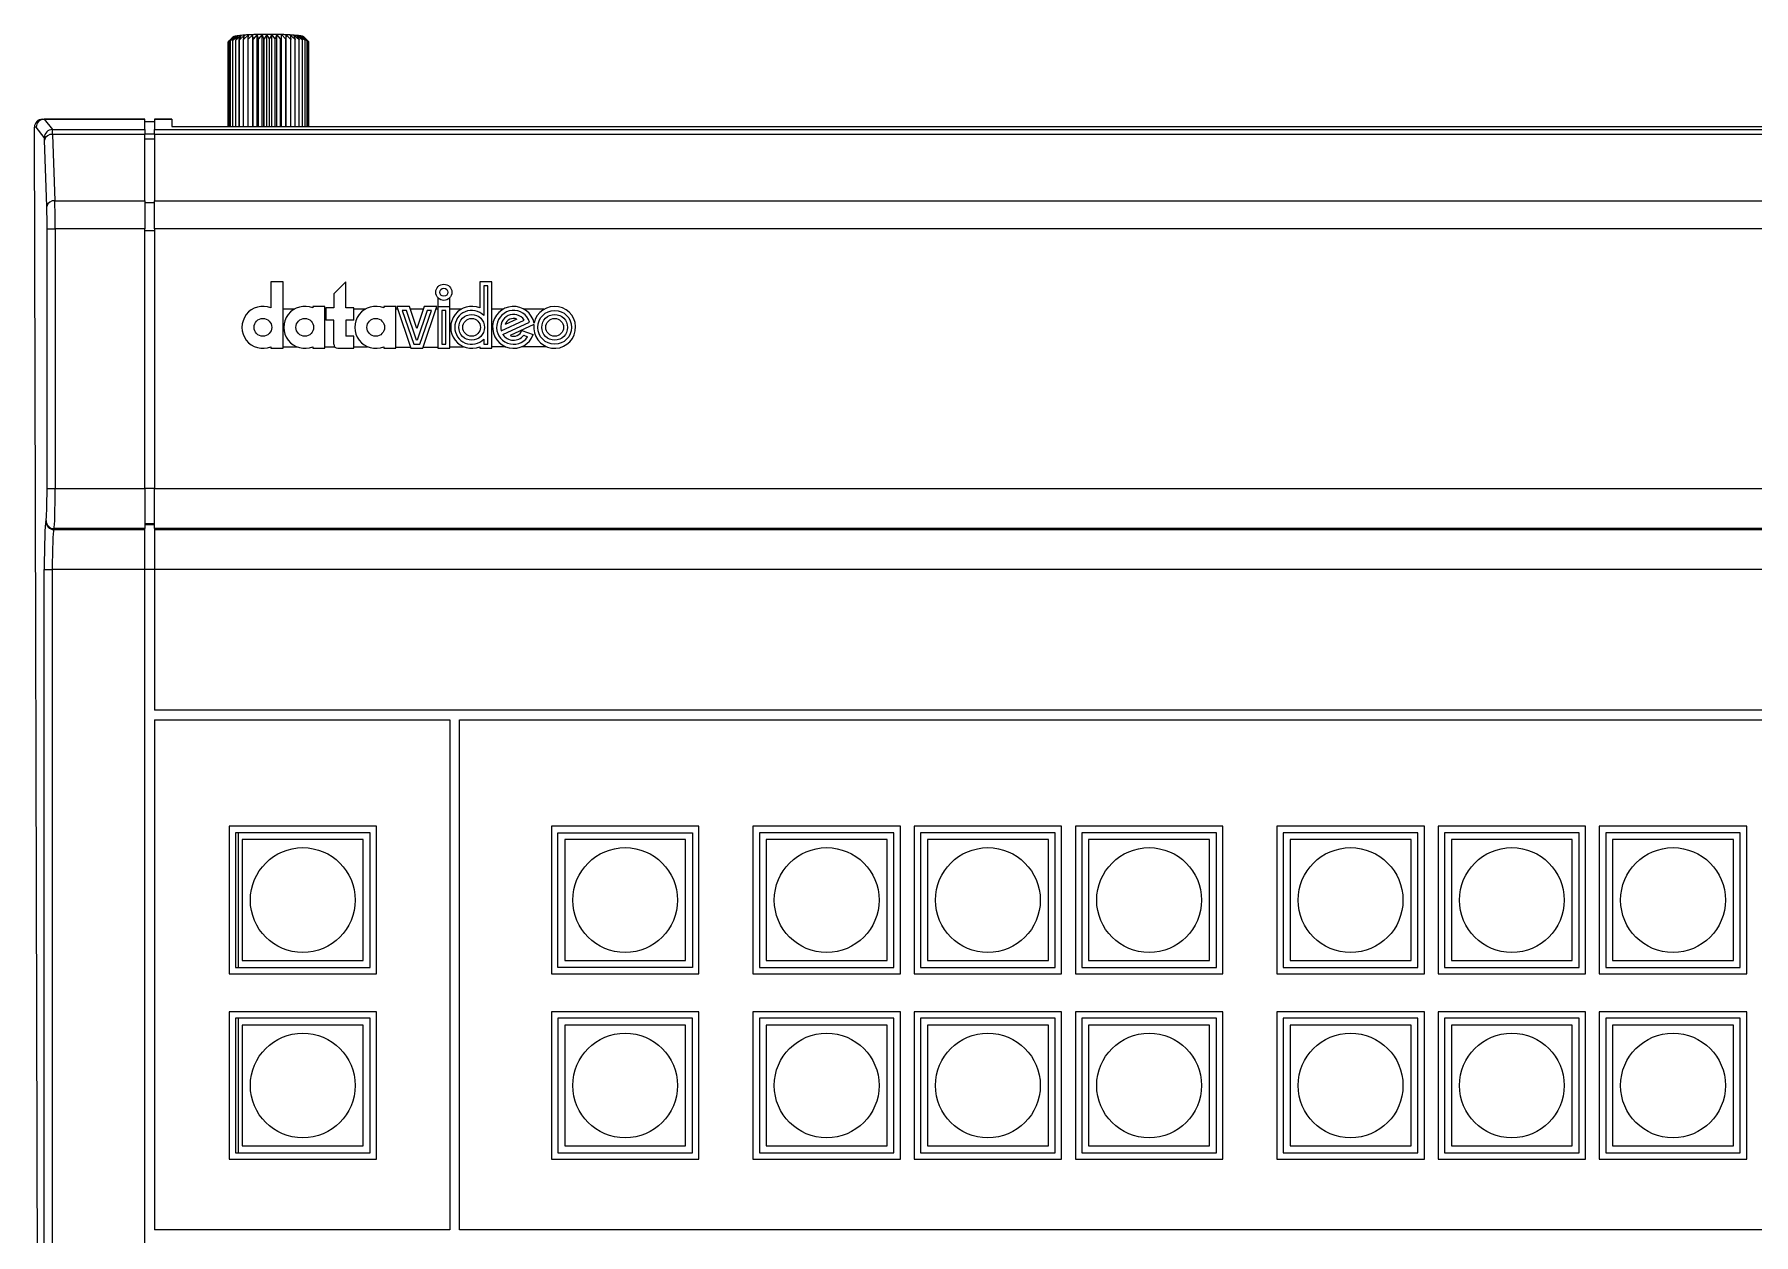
# Model space of a CAD drawing. Header units: millimetres. Extents: x 34 to 261, y 11 to 208.
# Drawn here: x 34.33 to 76.99, y 94.8 to 124.58 of the extents above; entities that cross this region are included whole.
import ezdxf

# ---------------------------------------------------------------- set-up
doc = ezdxf.new("R2010")
doc.units = ezdxf.units.MM

msp = doc.modelspace()

# ---------------------------------------------------------------- linework, layer by layer
at = {"color": 7, "linetype": 'Continuous', "lineweight": 15}
for p, q in [((39.7498, 124.5701), (39.6364, 124.4563)), ((39.7498, 122.2933), (39.7498, 124.5701)), ((39.758, 124.461), (39.7498, 124.5701)), ((39.8632, 124.5738), (39.7614, 124.4611)), ((39.8632, 122.2933), (39.8632, 124.5738)), ((39.8902, 124.4644), (39.8632, 124.5738)), ((39.982, 124.5761), (39.8937, 124.4645)), ((39.982, 122.2933), (39.982, 124.5761)), ((40.0274, 124.4664), (39.982, 124.5761)), ((40.104, 124.5772), (40.031, 124.4664)), ((40.104, 122.2933), (40.104, 124.5772)), ((40.1667, 124.4669), (40.104, 124.5772)), ((40.2268, 124.577), (40.1703, 124.4669)), ((40.2268, 122.2933), (40.2268, 124.577)), ((40.3056, 124.4659), (40.2268, 124.577)), ((40.3478, 124.5754), (40.3092, 124.4658)), ((40.3478, 122.2933), (40.3478, 124.5754)), ((40.4414, 124.4634), (40.3478, 124.5754)), ((40.465, 124.5726), (40.4448, 124.4633)), ((40.465, 122.2933), (40.465, 124.5726)), ((40.5713, 124.4595), (40.465, 124.5726)), ((40.5758, 124.5685), (40.5745, 124.4593)), ((40.5758, 122.2933), (40.5758, 124.5685)), ((40.6928, 124.4542), (40.5758, 124.5685)), ((39.1445, 122.2933), (39.1445, 124.3942)), ((39.1447, 122.2933), (39.1447, 124.3945)), ((39.1624, 124.4049), (39.2702, 124.5182)), ((39.1624, 122.2933), (39.1624, 124.4049)), ((39.2947, 124.5275), (39.1631, 124.4052)), ((39.1631, 122.2933), (39.1631, 124.4052)), ((39.2654, 124.5146), (39.1753, 124.425)), ((39.1994, 124.4153), (39.2947, 124.5275)), ((39.1994, 122.2933), (39.1994, 124.4153)), ((39.3356, 124.5364), (39.2006, 124.4156)), ((39.2006, 122.2933), (39.2006, 124.4156)), ((39.2547, 124.4252), (39.3356, 124.5364)), ((39.2547, 122.2933), (39.2547, 124.4252)), ((39.3922, 124.5448), (39.2564, 124.4254)), ((39.2564, 122.2933), (39.2564, 124.4254)), ((39.3274, 124.4344), (39.3922, 124.5448)), ((39.3295, 124.4346), (39.3274, 124.4344)), ((39.3274, 122.2933), (39.3274, 124.4344)), ((39.4635, 124.5525), (39.3295, 124.4346)), ((39.3295, 122.2933), (39.3295, 124.4346)), ((39.4159, 124.4427), (39.4635, 124.5525)), ((39.4184, 124.4429), (39.4159, 124.4427)), ((39.4159, 122.2933), (39.4159, 124.4427)), ((39.548, 124.5594), (39.4184, 124.4429)), ((39.4184, 122.2933), (39.4184, 124.4429)), ((39.5185, 124.45), (39.548, 124.5594)), ((39.5185, 122.2933), (39.5185, 124.45)), ((39.644, 124.5653), (39.5214, 124.4502)), ((39.5214, 122.2933), (39.5214, 124.4502)), ((39.6333, 124.4561), (39.644, 124.5653)), ((39.6333, 122.2933), (39.6333, 124.4561)), ((39.6364, 122.2933), (39.6364, 124.4563)), ((39.758, 122.2933), (39.758, 124.461)), ((39.7614, 122.2933), (39.7614, 124.4611)), ((39.8902, 122.2933), (39.8902, 124.4644)), ((39.8937, 122.2933), (39.8937, 124.4645)), ((40.0274, 122.2933), (40.0274, 124.4664)), ((40.031, 122.2933), (40.031, 124.4664)), ((40.1667, 122.2933), (40.1667, 124.4669)), ((40.1703, 122.2933), (40.1703, 124.4669)), ((40.3056, 122.2933), (40.3056, 124.4659)), ((40.3092, 122.2933), (40.3092, 124.4658)), ((40.4414, 122.2933), (40.4414, 124.4634)), ((40.4448, 122.2933), (40.4448, 124.4633)), ((40.5713, 122.2933), (40.5713, 124.4595)), ((40.5745, 122.2933), (40.5745, 124.4593)), ((40.6782, 124.5633), (40.6959, 124.454)), ((40.6928, 122.2933), (40.6928, 124.4542)), ((40.6959, 122.2933), (40.6959, 124.454)), ((40.9017, 124.44), (40.7702, 124.557)), ((40.7702, 124.557), (40.8064, 124.4475)), ((40.8037, 122.2933), (40.8037, 124.4476)), ((40.8064, 122.2933), (40.8064, 124.4475)), ((40.985, 124.4313), (40.8499, 124.5498)), ((40.8499, 124.5498), (40.9041, 124.4398)), ((40.9017, 122.2933), (40.9017, 124.44)), ((40.9041, 124.4398), (40.9017, 124.44)), ((40.9041, 122.2933), (40.9041, 124.4398)), ((41.0518, 124.4219), (40.9159, 124.5418)), ((40.9159, 124.5418), (40.9869, 124.4311)), ((41.1009, 124.4118), (40.9669, 124.5332)), ((40.9669, 124.5332), (41.0533, 124.4216)), ((40.985, 122.2933), (40.985, 124.4313)), ((40.9869, 124.4311), (40.985, 124.4313)), ((40.9869, 122.2933), (40.9869, 124.4311)), ((41.1314, 124.4013), (41.0018, 124.5241)), ((41.0018, 124.5241), (41.102, 124.4115)), ((41.1427, 124.3905), (41.02, 124.5147)), ((41.02, 124.5147), (41.132, 124.401)), ((41.0518, 122.2933), (41.0518, 124.4219)), ((41.0533, 122.2933), (41.0533, 124.4216)), ((41.1009, 122.2933), (41.1009, 124.4118)), ((41.102, 122.2933), (41.102, 124.4115)), ((41.1314, 122.2933), (41.1314, 124.4013)), ((41.132, 122.2933), (41.132, 124.401)), ((41.1427, 122.2933), (41.1427, 124.3905)), ((41.1427, 122.2933), (41.1427, 124.3903)), ((34.5322, 122.4729), (34.5789, 122.4729)), ((34.5789, 122.4727), (34.5789, 122.4729)), ((34.5789, 122.4729), (37.0719, 122.4729)), ((34.5789, 122.4727), (34.779, 122.2161)), ((37.0719, 122.4727), (34.5789, 122.4727)), ((37.0719, 122.4729), (37.0719, 122.4727)), ((37.0719, 122.2161), (37.0719, 122.4727)), ((37.3119, 122.4729), (37.7419, 122.4729)), ((37.3119, 122.4727), (37.3119, 122.4729)), ((37.7419, 122.4727), (37.3119, 122.4727)), ((37.3119, 122.4727), (37.3119, 122.2161)), ((37.7419, 122.4729), (37.7419, 122.4727)), ((37.7419, 122.4727), (37.7419, 122.2933)), ((34.4944, 60.1995), (34.3326, 122.2729)), ((34.3791, 122.2729), (34.3326, 122.2729)), ((34.5791, 122.0163), (34.3791, 122.2729)), ((34.779, 122.2161), (37.0719, 122.2161)), ((34.7836, 122.0957), (34.8397, 120.4489)), ((37.0719, 122.0957), (34.7836, 122.0957)), ((37.0719, 122.4127), (37.3119, 122.4127)), ((37.0719, 122.2161), (37.0719, 122.0957)), ((37.3119, 122.0984), (37.0719, 122.0984)), ((37.0719, 120.4489), (37.0719, 122.0957)), ((37.3119, 122.2161), (117.8719, 122.2161)), ((37.3119, 122.0957), (37.3119, 122.2161)), ((117.8719, 122.0957), (37.3119, 122.0957)), ((37.3119, 122.0957), (37.3119, 120.4489)), ((37.7419, 122.2933), (117.4419, 122.2933)), ((34.6398, 120.3093), (34.5838, 121.9562)), ((37.3119, 121.978), (37.0719, 121.978)), ((34.8397, 120.4489), (37.0719, 120.4489)), ((37.0719, 120.4489), (37.0719, 119.7508)), ((37.3119, 120.4), (37.0719, 120.4)), ((37.3119, 120.4489), (117.8719, 120.4489)), ((37.3119, 119.7508), (37.3119, 120.4489)), ((34.647, 113.3096), (34.6477, 119.7508)), ((34.6477, 119.7508), (34.8476, 119.7508)), ((34.8476, 119.7508), (34.8469, 113.3095)), ((37.0719, 119.7508), (34.8476, 119.7508)), ((37.0719, 113.3095), (37.0719, 119.7508)), ((37.3119, 119.702), (37.0719, 119.702)), ((117.8719, 119.7508), (37.3119, 119.7508)), ((37.3119, 119.7508), (37.3119, 113.3095)), ((40.5019, 118.4393), (40.2019, 118.4393)), ((40.2019, 118.4393), (40.2019, 117.7893)), ((40.5019, 116.7893), (40.5019, 118.4393)), ((42.0619, 118.4393), (41.7619, 118.1393)), ((42.0619, 117.7893), (42.0619, 118.4393)), ((45.6819, 118.4393), (45.3819, 118.4393)), ((45.3819, 118.4393), (45.3819, 117.7893)), ((45.5819, 118.3393), (45.4819, 118.3393)), ((45.4819, 118.3393), (45.4819, 117.6032)), ((45.5819, 116.8893), (45.5819, 118.3393)), ((45.6819, 116.7893), (45.6819, 118.4393)), ((40.7814, 117.7593), (40.5019, 117.7593)), ((41.5419, 117.8293), (41.2419, 117.8293)), ((41.2419, 117.8293), (41.2419, 117.7893)), ((41.5419, 116.7893), (41.5419, 117.8293)), ((41.5619, 117.7593), (41.5419, 117.7593)), ((41.5619, 117.7893), (41.5619, 117.4893)), ((41.7619, 117.7893), (41.5619, 117.7893)), ((41.7619, 118.1393), (41.7619, 117.7893)), ((42.2619, 117.7893), (42.0619, 117.7893)), ((42.2619, 117.4893), (42.2619, 117.7893)), ((42.5414, 117.7593), (42.2619, 117.7593)), ((43.0019, 117.8293), (43.0019, 117.7893)), ((43.3019, 117.8293), (43.0019, 117.8293)), ((43.3019, 116.7893), (43.3019, 117.8293)), ((43.3455, 117.7593), (43.3019, 117.7593)), ((43.3219, 117.8293), (43.6719, 116.7893)), ((43.6385, 117.8293), (43.3219, 117.8293)), ((43.8219, 117.2841), (43.6385, 117.8293)), ((43.9818, 117.7593), (43.662, 117.7593)), ((44.0054, 117.8293), (43.8219, 117.2841)), ((43.9719, 116.7893), (44.3219, 117.8293)), ((44.3219, 117.8293), (44.0054, 117.8293)), ((44.3419, 117.7593), (44.2984, 117.7593)), ((44.3419, 118.047), (44.3419, 117.8293)), ((44.3419, 117.8293), (44.3419, 116.7893)), ((44.3419, 117.8293), (44.6419, 117.8293)), ((44.6419, 117.8293), (44.6419, 118.047)), ((44.6419, 116.7893), (44.6419, 117.8293)), ((44.9214, 117.7593), (44.6419, 117.7593)), ((45.9614, 117.7593), (45.6819, 117.7593)), ((46.9814, 117.7593), (46.4825, 117.7593)), ((41.7619, 117.4893), (41.5619, 117.4893)), ((41.7619, 116.8893), (41.7619, 117.4893)), ((42.0619, 117.4893), (42.0619, 117.0893)), ((42.2619, 117.4893), (42.0619, 117.4893)), ((43.5666, 117.7293), (43.4611, 117.7293)), ((43.4611, 117.7293), (43.7438, 116.8893)), ((43.8156, 116.9893), (43.5666, 117.7293)), ((44.0773, 117.7293), (43.8282, 116.9893)), ((43.9001, 116.8893), (44.1828, 117.7293)), ((44.1828, 117.7293), (44.0773, 117.7293)), ((44.5419, 117.7293), (44.4419, 117.7293)), ((44.4419, 117.7293), (44.4419, 116.8893)), ((44.5419, 116.8893), (44.5419, 117.7293)), ((45.9143, 117.221), (46.4873, 117.4881)), ((45.9566, 117.1304), (46.621, 117.4402)), ((46.3044, 117.5132), (46.0127, 117.3772)), ((46.7266, 117.3791), (46.1395, 117.1053)), ((42.2619, 117.0893), (42.0619, 117.0893)), ((42.2619, 116.7893), (42.2619, 117.0893)), ((43.7438, 116.8893), (43.9001, 116.8893)), ((43.8282, 116.9893), (43.8156, 116.9893)), ((44.4419, 116.8893), (44.5419, 116.8893)), ((45.4819, 117.0153), (45.4819, 116.8893)), ((45.4819, 116.8893), (45.5819, 116.8893)), ((46.4287, 117.234), (46.7106, 117.1314)), ((46.4734, 117.1113), (46.571, 117.0758)), ((40.2019, 116.8293), (40.2019, 116.7893)), ((40.2019, 116.7893), (40.5019, 116.7893)), ((40.5019, 116.8293), (40.8419, 116.8293)), ((41.2419, 116.8293), (41.2419, 116.7893)), ((41.2419, 116.7893), (41.5419, 116.7893)), ((41.5419, 116.8293), (41.7819, 116.8293)), ((41.8619, 116.7893), (42.2619, 116.7893)), ((42.2619, 116.8293), (42.6019, 116.8293)), ((43.0019, 116.8293), (43.0019, 116.7893)), ((43.0019, 116.7893), (43.3019, 116.7893)), ((43.3019, 116.8138), (43.6637, 116.8138)), ((43.6719, 116.7893), (43.9719, 116.7893)), ((43.9802, 116.8138), (44.3419, 116.8138)), ((44.3419, 116.7893), (44.6419, 116.7893)), ((44.6419, 116.8293), (44.9819, 116.8293)), ((45.3819, 116.8293), (45.3819, 116.7893)), ((45.3819, 116.7893), (45.6819, 116.7893)), ((46.0219, 116.8293), (45.6819, 116.8293)), ((47.0419, 116.8293), (46.4219, 116.8293)), ((34.647, 113.3096), (34.8469, 113.3095)), ((34.8469, 113.3095), (37.0719, 113.3095)), ((37.3119, 113.3095), (37.0719, 113.3095)), ((37.0719, 113.3095), (37.0719, 112.315)), ((37.3119, 113.3095), (117.8719, 113.3095)), ((37.3119, 112.315), (37.3119, 113.3095)), ((34.6145, 112.492), (34.6219, 112.5139)), ((34.8217, 112.315), (34.8144, 112.2931)), ((34.8144, 112.2931), (37.0719, 112.2931)), ((37.0719, 112.315), (34.8217, 112.315)), ((37.3119, 112.4344), (37.0719, 112.4344)), ((37.3119, 112.4124), (37.0719, 112.4124)), ((37.0719, 112.2931), (37.0719, 112.315)), ((37.0719, 111.2985), (37.0719, 112.2931)), ((117.8719, 112.315), (37.3119, 112.315)), ((37.3119, 112.315), (37.3119, 112.2931)), ((37.3119, 112.2931), (117.8719, 112.2931)), ((37.3119, 112.2931), (37.3119, 111.2985)), ((34.5715, 61.4123), (34.5768, 111.2986)), ((34.5768, 111.2986), (34.7767, 111.2985)), ((34.7767, 111.2985), (34.7714, 61.4123)), ((37.0719, 111.2985), (34.7767, 111.2985)), ((37.0719, 61.4123), (37.0719, 111.2985)), ((37.3119, 111.2985), (37.0719, 111.2985)), ((117.8719, 111.2985), (37.3119, 111.2985)), ((37.3119, 111.2985), (37.3119, 107.8105)), ((117.8719, 107.8105), (37.3119, 107.8105)), ((37.3119, 107.5705), (37.3119, 94.9205)), ((37.3119, 107.5705), (44.6419, 107.5705)), ((44.6419, 107.5705), (44.6419, 94.9205)), ((44.8819, 94.9205), (44.8819, 107.5705)), ((44.8819, 107.5705), (96.9419, 107.5705)), ((42.8219, 104.9305), (39.1619, 104.9305)), ((39.1619, 104.9305), (39.1619, 101.2705)), ((42.6619, 104.7705), (39.3219, 104.7705)), ((39.3219, 104.7705), (39.3219, 101.4305)), ((39.3919, 104.7705), (39.3919, 101.4305)), ((42.6619, 101.4305), (42.6619, 104.7705)), ((42.8219, 101.2705), (42.8219, 104.9305)), ((50.8219, 104.9305), (47.1619, 104.9305)), ((47.1619, 104.9305), (47.1619, 101.2705)), ((47.3219, 104.7705), (50.6619, 104.7705)), ((47.3219, 101.4305), (47.3219, 104.7705)), ((50.6619, 104.7705), (50.6619, 101.4305)), ((50.8219, 101.2705), (50.8219, 104.9305)), ((52.1619, 104.9305), (52.1619, 101.2705)), ((55.8219, 104.9305), (52.1619, 104.9305)), ((52.3219, 104.7705), (52.3219, 101.4305)), ((55.6619, 104.7705), (52.3219, 104.7705)), ((55.6619, 101.4305), (55.6619, 104.7705)), ((55.8219, 101.2705), (55.8219, 104.9305)), ((56.1619, 104.9305), (56.1619, 101.2705)), ((59.8219, 104.9305), (56.1619, 104.9305)), ((59.6619, 104.7705), (56.3219, 104.7705)), ((56.3219, 104.7705), (56.3219, 101.4305)), ((59.6619, 101.4305), (59.6619, 104.7705)), ((59.8219, 101.2705), (59.8219, 104.9305)), ((60.1619, 104.9305), (60.1619, 101.2705)), ((63.8219, 104.9305), (60.1619, 104.9305)), ((63.6619, 104.7705), (60.3219, 104.7705)), ((60.3219, 104.7705), (60.3219, 101.4305)), ((63.6619, 101.4305), (63.6619, 104.7705)), ((63.8219, 101.2705), (63.8219, 104.9305)), ((65.1619, 104.9305), (65.1619, 101.2705)), ((68.8219, 104.9305), (65.1619, 104.9305)), ((65.3219, 104.7705), (65.3219, 101.4305)), ((68.6619, 104.7705), (65.3219, 104.7705)), ((68.6619, 101.4305), (68.6619, 104.7705)), ((68.8219, 101.2705), (68.8219, 104.9305)), ((69.1619, 104.9305), (69.1619, 101.2705)), ((72.8219, 104.9305), (69.1619, 104.9305)), ((69.3219, 104.7705), (69.3219, 101.4305)), ((72.6619, 104.7705), (69.3219, 104.7705)), ((72.6619, 101.4305), (72.6619, 104.7705)), ((72.8219, 101.2705), (72.8219, 104.9305)), ((73.1619, 104.9305), (73.1619, 101.2705)), ((76.8219, 104.9305), (73.1619, 104.9305)), ((73.3219, 104.7705), (73.3219, 101.4305)), ((76.6619, 104.7705), (73.3219, 104.7705)), ((76.6619, 101.4305), (76.6619, 104.7705)), ((76.8219, 101.2705), (76.8219, 104.9305)), ((39.1619, 101.2705), (42.8219, 101.2705)), ((39.3219, 101.4305), (42.6619, 101.4305)), ((47.1619, 101.2705), (50.8219, 101.2705)), ((50.6619, 101.4305), (47.3219, 101.4305)), ((52.1619, 101.2705), (55.8219, 101.2705)), ((52.3219, 101.4305), (55.6619, 101.4305)), ((56.1619, 101.2705), (59.8219, 101.2705)), ((56.3219, 101.4305), (59.6619, 101.4305)), ((60.1619, 101.2705), (63.8219, 101.2705)), ((60.3219, 101.4305), (63.6619, 101.4305)), ((65.1619, 101.2705), (68.8219, 101.2705)), ((65.3219, 101.4305), (68.6619, 101.4305)), ((69.1619, 101.2705), (72.8219, 101.2705)), ((69.3219, 101.4305), (72.6619, 101.4305)), ((73.1619, 101.2705), (76.8219, 101.2705)), ((73.3219, 101.4305), (76.6619, 101.4305)), ((42.8219, 100.3305), (39.1619, 100.3305)), ((39.1619, 100.3305), (39.1619, 96.6705)), ((42.8219, 96.6705), (42.8219, 100.3305)), ((50.8219, 100.3305), (47.1619, 100.3305)), ((47.1619, 100.3305), (47.1619, 96.6705)), ((50.8219, 96.6705), (50.8219, 100.3305)), ((52.1619, 100.3305), (52.1619, 96.6705)), ((55.8219, 100.3305), (52.1619, 100.3305)), ((55.8219, 96.6705), (55.8219, 100.3305)), ((56.1619, 100.3305), (56.1619, 96.6705)), ((59.8219, 100.3305), (56.1619, 100.3305)), ((59.8219, 96.6705), (59.8219, 100.3305)), ((60.1619, 100.3305), (60.1619, 96.6705)), ((63.8219, 100.3305), (60.1619, 100.3305)), ((63.8219, 96.6705), (63.8219, 100.3305)), ((65.1619, 100.3305), (65.1619, 96.6705)), ((68.8219, 100.3305), (65.1619, 100.3305)), ((68.8219, 96.6705), (68.8219, 100.3305)), ((69.1619, 100.3305), (69.1619, 96.6705)), ((72.8219, 100.3305), (69.1619, 100.3305)), ((72.8219, 96.6705), (72.8219, 100.3305)), ((73.1619, 100.3305), (73.1619, 96.6705)), ((76.8219, 100.3305), (73.1619, 100.3305)), ((76.8219, 96.6705), (76.8219, 100.3305)), ((42.6619, 100.1705), (39.3219, 100.1705)), ((39.3219, 100.1705), (39.3219, 96.8305)), ((39.3919, 100.1705), (39.3919, 96.8305)), ((42.6619, 96.8305), (42.6619, 100.1705)), ((50.6619, 100.1705), (47.3219, 100.1705)), ((47.3219, 100.1705), (47.3219, 96.8305)), ((50.6619, 96.8305), (50.6619, 100.1705)), ((52.3219, 100.1705), (52.3219, 96.8305)), ((55.6619, 100.1705), (52.3219, 100.1705)), ((55.6619, 96.8305), (55.6619, 100.1705)), ((56.3219, 100.1705), (56.3219, 96.8305)), ((59.6619, 100.1705), (56.3219, 100.1705)), ((59.6619, 96.8305), (59.6619, 100.1705)), ((60.3219, 100.1705), (60.3219, 96.8305)), ((63.6619, 100.1705), (60.3219, 100.1705)), ((63.6619, 96.8305), (63.6619, 100.1705)), ((65.3219, 100.1705), (65.3219, 96.8305)), ((68.6619, 100.1705), (65.3219, 100.1705)), ((68.6619, 96.8305), (68.6619, 100.1705)), ((69.3219, 100.1705), (69.3219, 96.8305)), ((72.6619, 100.1705), (69.3219, 100.1705)), ((72.6619, 96.8305), (72.6619, 100.1705)), ((73.3219, 100.1705), (73.3219, 96.8305)), ((76.6619, 100.1705), (73.3219, 100.1705)), ((76.6619, 96.8305), (76.6619, 100.1705)), ((39.1619, 96.6705), (42.8219, 96.6705)), ((39.3219, 96.8305), (42.6619, 96.8305)), ((47.1619, 96.6705), (50.8219, 96.6705)), ((47.3219, 96.8305), (50.6619, 96.8305)), ((52.1619, 96.6705), (55.8219, 96.6705)), ((52.3219, 96.8305), (55.6619, 96.8305)), ((56.1619, 96.6705), (59.8219, 96.6705)), ((56.3219, 96.8305), (59.6619, 96.8305)), ((60.1619, 96.6705), (63.8219, 96.6705)), ((60.3219, 96.8305), (63.6619, 96.8305)), ((65.1619, 96.6705), (68.8219, 96.6705)), ((65.3219, 96.8305), (68.6619, 96.8305)), ((69.1619, 96.6705), (72.8219, 96.6705)), ((69.3219, 96.8305), (72.6619, 96.8305)), ((73.1619, 96.6705), (76.8219, 96.6705)), ((73.3219, 96.8305), (76.6619, 96.8305)), ((44.6419, 94.9205), (37.3119, 94.9205)), ((96.9419, 94.9205), (44.8819, 94.9205))]:
    msp.add_line(p, q, dxfattribs=at)
at = {"color": 7, "linetype": 'Continuous', "lineweight": 15, "flags": 128}
for points in [[(39.5214, 124.4502), (39.521, 124.4502), (39.5206, 124.4502), (39.5203, 124.4501), (39.5199, 124.4501), (39.5196, 124.4501), (39.5192, 124.4501), (39.5189, 124.45), (39.5185, 124.45)], [(39.6364, 124.4563), (39.636, 124.4563), (39.6357, 124.4562), (39.6353, 124.4562), (39.6349, 124.4562), (39.6345, 124.4562), (39.6341, 124.4562), (39.6337, 124.4562), (39.6333, 124.4561)], [(39.7614, 124.4611), (39.761, 124.4611), (39.7605, 124.461), (39.7601, 124.461), (39.7597, 124.461), (39.7593, 124.461), (39.7589, 124.461), (39.7585, 124.461), (39.758, 124.461)], [(39.8937, 124.4645), (39.8933, 124.4645), (39.8929, 124.4645), (39.8924, 124.4645), (39.892, 124.4644), (39.8916, 124.4644), (39.8911, 124.4644), (39.8907, 124.4644), (39.8902, 124.4644)], [(40.031, 124.4664), (40.0305, 124.4664), (40.0301, 124.4664), (40.0296, 124.4664), (40.0292, 124.4664), (40.0287, 124.4664), (40.0283, 124.4664), (40.0278, 124.4664), (40.0274, 124.4664)], [(40.1703, 124.4669), (40.1699, 124.4669), (40.1694, 124.4669), (40.169, 124.4669), (40.1685, 124.4669), (40.1681, 124.4669), (40.1676, 124.4669), (40.1672, 124.4669), (40.1667, 124.4669)], [(40.3092, 124.4658), (40.3088, 124.4658), (40.3083, 124.4658), (40.3079, 124.4659), (40.3074, 124.4659), (40.307, 124.4659), (40.3065, 124.4659), (40.3061, 124.4659), (40.3056, 124.4659)], [(40.4448, 124.4633), (40.4444, 124.4633), (40.4439, 124.4633), (40.4435, 124.4633), (40.4431, 124.4633), (40.4427, 124.4634), (40.4422, 124.4634), (40.4418, 124.4634), (40.4414, 124.4634)], [(40.5745, 124.4593), (40.5741, 124.4594), (40.5737, 124.4594), (40.5733, 124.4594), (40.5729, 124.4594), (40.5725, 124.4594), (40.5721, 124.4594), (40.5717, 124.4594), (40.5713, 124.4595)], [(40.6959, 124.454), (40.6955, 124.454), (40.6951, 124.4541), (40.6947, 124.4541), (40.6944, 124.4541), (40.694, 124.4541), (40.6936, 124.4541), (40.6932, 124.4542), (40.6928, 124.4542)], [(40.8064, 124.4475), (40.8061, 124.4475), (40.8058, 124.4475), (40.8054, 124.4475), (40.8051, 124.4475), (40.8047, 124.4476), (40.8044, 124.4476), (40.8041, 124.4476), (40.8037, 124.4476)]]:
    msp.add_lwpolyline(points, dxfattribs=at)
at = {"color": 7, "linetype": 'Continuous', "lineweight": 15}
for centre, radius in [((44.4919, 118.1793), 0.2), ((44.4919, 118.1793), 0.1), ((40.0019, 117.3093), 0.22), ((41.0419, 117.3093), 0.22), ((42.8019, 117.3093), 0.22), ((45.1819, 117.3093), 0.32), ((45.1819, 117.3093), 0.22), ((47.2419, 117.3093), 0.42), ((47.2419, 117.3093), 0.32), ((47.2419, 117.3093), 0.22), ((40.9919, 103.1005), 1.3), ((48.9919, 103.1005), 1.3), ((53.9919, 103.1005), 1.3), ((57.9919, 103.1005), 1.3), ((61.9919, 103.1005), 1.3), ((66.9919, 103.1005), 1.3), ((70.9919, 103.1005), 1.3), ((74.9919, 103.1005), 1.3), ((40.9919, 98.5005), 1.3), ((48.9919, 98.5005), 1.3), ((53.9919, 98.5005), 1.3), ((57.9919, 98.5005), 1.3), ((61.9919, 98.5005), 1.3), ((66.9919, 98.5005), 1.3), ((70.9919, 98.5005), 1.3), ((74.9919, 98.5005), 1.3)]:
    msp.add_circle(centre, radius, dxfattribs=at)
for centre, radius, start, end in [((40.0287, 117.2804), 7.295, 92.19078, 93.02228), ((40.094, 115.5942), 8.9825, 91.47205, 92.19581), ((40.1292, 114.2474), 10.3298, 90.81618, 91.47553), ((40.1416, 113.415), 11.1623, 90.19275, 90.81888), ((40.1427, 113.2078), 11.3694, 89.57665, 90.19515), ((40.1465, 113.6538), 10.9235, 88.94389, 89.57912), ((40.1662, 114.6931), 9.884, 88.26778, 88.94681), ((40.212, 116.1883), 8.3881, 87.51415, 88.27171), ((40.289, 117.9473), 6.6274, 86.63359, 87.52007), ((39.1542, 124.3868), 0.0122, 140.96445, 142.63222), ((39.2072, 124.2883), 0.1249, 110.64439, 110.99838), ((39.3098, 123.9125), 0.5148, 102.24679, 102.38452), ((39.4486, 123.1252), 1.3144, 98.4082, 98.48194), ((39.2816, 124.4978), 0.0233, 119.06912, 133.90935), ((39.3206, 124.4224), 0.1082, 103.88597, 117.7568), ((39.4109, 124.0934), 0.4494, 99.64356, 104.98774), ((39.5329, 123.4023), 1.1511, 97.01974, 99.8704), ((39.6713, 122.3022), 2.26, 95.27482, 97.09195), ((39.8093, 120.8283), 3.7403, 94.00624, 95.30459), ((39.9321, 119.0954), 5.4775, 93.01418, 94.02081), ((40.3962, 119.7555), 4.8161, 85.54667, 86.64353), ((40.5261, 121.4105), 3.156, 84.11117, 85.56533), ((40.6662, 122.7557), 1.8035, 82.03908, 84.15151), ((40.8004, 123.7044), 0.8453, 78.6417, 82.14529), ((40.9124, 124.2521), 0.2863, 71.79711, 79.02297), ((40.9876, 124.4742), 0.0519, 51.36043, 74.11917), ((40.8913, 123.4692), 0.9661, 80.34823, 80.43876), ((41.0187, 124.0936), 0.3287, 75.31716, 75.50292), ((41.1042, 124.3478), 0.06, 62.45121, 63.02839), ((41.1367, 124.3897), 0.00609, 5.41121, 8.06493), ((34.579, 122.273), 0.1999, 90.01756, 180.0115), ((34.5793, 122.2725), 0.2002, 90.09397, 179.87735), ((34.7793, 122.0159), 0.2002, 90.09397, 179.87735), ((34.7625, 121.9131), 0.1838, 83.39377, 166.46671), ((34.8185, 120.2662), 0.1838, 83.39377, 166.46671), ((40.0019, 117.3093), 0.52, 67.38014, 292.61986), ((41.0419, 117.3093), 0.52, 67.38014, 292.61986), ((42.8019, 117.3093), 0.52, 67.38014, 292.61986), ((45.1819, 117.3093), 0.52, 67.38014, 292.61986), ((46.2219, 117.3093), 0.52, 11.25471, 340), ((47.2419, 117.3093), 0.52, 172.28093, 168.74529), ((45.1819, 117.3093), 0.42, 44.41531, 315.58469), ((46.2219, 117.3093), 0.42, 18.16286, 326.22585), ((46.2219, 117.3093), 0.32, 33.9893, 196.0107), ((46.2219, 117.3093), 0.22, 67.98589, 162.01411), ((41.8619, 116.8893), 0.1, 180, 270), ((46.2219, 117.3093), 0.32, 213.9893, 321.79004), ((46.2219, 117.3093), 0.22, 247.98589, 340), ((34.8148, 112.4933), 0.2003, 180.37924, 269.89431), ((34.8221, 112.5153), 0.2003, 180.37924, 269.89431)]:
    msp.add_arc(centre, radius, start, end, dxfattribs=at)
for centre, major_axis, ratio, start_param, end_param in [((34.5327, 122.2729), (0.1566, -0.125), 0.9972244, 2.2457359, 3.8164266), ((34.5787, 121.8165), (0, 0.2), 0.0350173, 5.4850947, 6.2383074), ((34.7786, 121.8165), (0, 0.4), 0.0175086, 5.4850919, 6.2383046), ((34.6197, 119.7508), (0.0001, 0.8), 0.0350173, 4.7123927, 5.4850947), ((34.8196, 119.7508), (0.0001, 1), 0.0280138, 4.7123914, 5.4850933), ((34.619, 113.3096), (0.0001, 0.8), 0.0350173, 3.2463161, 4.7123927), ((34.8189, 113.3095), (0.0001, 1), 0.0280138, 3.2463148, 4.7123914), ((34.6188, 111.2986), (0.0001, 1.2), 0.0350173, 0.1047235, 1.5708), ((34.8187, 111.2985), (0.0001, 1), 0.0420207, 0.1047251, 1.5708017)]:
    msp.add_ellipse(centre, major_axis=major_axis, ratio=ratio, start_param=start_param, end_param=end_param, dxfattribs=at)
for points, knots in [([(39.2702, 124.5182), (39.2335, 124.4823), (39.1914, 124.4413), (39.1499, 124.3997), (39.1447, 124.3945)], [0, 0, 0, 0, 0.8750031, 1, 1, 1, 1]), ([(40.8037, 124.4476), (40.7673, 124.4816), (40.7256, 124.5204), (40.6835, 124.5585), (40.6782, 124.5633)], [0, 0, 0, 0, 0.8750035, 1, 1, 1, 1]), ([(39.4919, 104.6005), (39.4919, 104.4874), (39.4919, 104.2296), (39.4919, 103.6893), (39.4919, 103.1684), (39.4919, 102.7073), (39.4919, 102.2896), (39.4919, 101.8926), (39.4919, 101.6881), (39.4919, 101.6005)], [0, 0, 0, 0, 0.139962, 0.3190155, 0.4996803, 0.6187293, 0.739816, 0.8886059, 1, 1, 1, 1]), ([(42.4919, 104.6005), (42.3788, 104.6005), (42.1211, 104.6005), (41.6025, 104.6005), (41.0598, 104.6005), (40.5236, 104.6005), (40.021, 104.6005), (39.6728, 104.6005), (39.53, 104.6005), (39.4919, 104.6005)], [0, 0, 0, 0, 0.1399596, 0.3190099, 0.4793524, 0.6398194, 0.8078095, 0.9487288, 1, 1, 1, 1]), ([(42.4919, 101.6005), (42.4919, 101.7136), (42.4919, 101.9714), (42.4919, 102.5117), (42.4919, 103.0326), (42.4919, 103.4937), (42.4919, 103.9114), (42.4919, 104.3084), (42.4919, 104.5129), (42.4919, 104.6005)], [0, 0, 0, 0, 0.139962, 0.3190155, 0.4996803, 0.6187293, 0.739816, 0.8886059, 1, 1, 1, 1]), ([(47.4919, 104.6005), (47.4919, 104.4874), (47.4919, 104.2296), (47.4919, 103.6893), (47.4919, 103.1684), (47.4919, 102.7073), (47.4919, 102.2896), (47.4919, 101.8926), (47.4919, 101.6881), (47.4919, 101.6005)], [0, 0, 0, 0, 0.139962, 0.3190155, 0.4996803, 0.6187293, 0.739816, 0.8886059, 1, 1, 1, 1]), ([(50.4919, 104.6005), (50.3788, 104.6005), (50.1211, 104.6005), (49.6025, 104.6005), (49.0598, 104.6005), (48.5236, 104.6005), (48.021, 104.6005), (47.6728, 104.6005), (47.53, 104.6005), (47.4919, 104.6005)], [0, 0, 0, 0, 0.1399596, 0.3190099, 0.4793524, 0.6398194, 0.8078095, 0.9487288, 1, 1, 1, 1]), ([(50.4919, 101.6005), (50.4919, 101.7136), (50.4919, 101.9714), (50.4919, 102.5117), (50.4919, 103.0326), (50.4919, 103.4937), (50.4919, 103.9114), (50.4919, 104.3084), (50.4919, 104.5129), (50.4919, 104.6005)], [0, 0, 0, 0, 0.139962, 0.3190155, 0.4996803, 0.6187293, 0.739816, 0.8886059, 1, 1, 1, 1]), ([(52.4919, 104.6005), (52.4919, 104.4874), (52.4919, 104.2296), (52.4919, 103.6893), (52.4919, 103.1684), (52.4919, 102.7073), (52.4919, 102.2896), (52.4919, 101.8926), (52.4919, 101.6881), (52.4919, 101.6005)], [0, 0, 0, 0, 0.139962, 0.3190155, 0.4996803, 0.6187293, 0.739816, 0.8886059, 1, 1, 1, 1]), ([(55.4919, 104.6005), (55.3788, 104.6005), (55.1211, 104.6005), (54.6025, 104.6005), (54.0598, 104.6005), (53.5236, 104.6005), (53.021, 104.6005), (52.6728, 104.6005), (52.53, 104.6005), (52.4919, 104.6005)], [0, 0, 0, 0, 0.1399596, 0.3190099, 0.4793524, 0.6398194, 0.8078095, 0.9487288, 1, 1, 1, 1]), ([(55.4919, 101.6005), (55.4919, 101.7136), (55.4919, 101.9714), (55.4919, 102.5117), (55.4919, 103.0326), (55.4919, 103.4937), (55.4919, 103.9114), (55.4919, 104.3084), (55.4919, 104.5129), (55.4919, 104.6005)], [0, 0, 0, 0, 0.139962, 0.3190155, 0.4996803, 0.6187293, 0.739816, 0.8886059, 1, 1, 1, 1]), ([(56.4919, 104.6005), (56.4919, 104.4874), (56.4919, 104.2296), (56.4919, 103.6893), (56.4919, 103.1684), (56.4919, 102.7073), (56.4919, 102.2896), (56.4919, 101.8926), (56.4919, 101.6881), (56.4919, 101.6005)], [0, 0, 0, 0, 0.139962, 0.3190155, 0.4996803, 0.6187293, 0.739816, 0.8886059, 1, 1, 1, 1]), ([(59.4919, 104.6005), (59.3788, 104.6005), (59.1211, 104.6005), (58.6025, 104.6005), (58.0598, 104.6005), (57.5236, 104.6005), (57.021, 104.6005), (56.6728, 104.6005), (56.53, 104.6005), (56.4919, 104.6005)], [0, 0, 0, 0, 0.1399596, 0.3190099, 0.4793524, 0.6398194, 0.8078095, 0.9487288, 1, 1, 1, 1]), ([(59.4919, 101.6005), (59.4919, 101.7136), (59.4919, 101.9714), (59.4919, 102.5117), (59.4919, 103.0326), (59.4919, 103.4937), (59.4919, 103.9114), (59.4919, 104.3084), (59.4919, 104.5129), (59.4919, 104.6005)], [0, 0, 0, 0, 0.139962, 0.3190155, 0.4996803, 0.6187293, 0.739816, 0.8886059, 1, 1, 1, 1]), ([(60.4919, 104.6005), (60.4919, 104.4874), (60.4919, 104.2296), (60.4919, 103.6893), (60.4919, 103.1684), (60.4919, 102.7073), (60.4919, 102.2896), (60.4919, 101.8926), (60.4919, 101.6881), (60.4919, 101.6005)], [0, 0, 0, 0, 0.139962, 0.3190155, 0.4996803, 0.6187293, 0.739816, 0.8886059, 1, 1, 1, 1]), ([(63.4919, 104.6005), (63.3788, 104.6005), (63.1211, 104.6005), (62.6025, 104.6005), (62.0598, 104.6005), (61.5236, 104.6005), (61.021, 104.6005), (60.6728, 104.6005), (60.53, 104.6005), (60.4919, 104.6005)], [0, 0, 0, 0, 0.1399596, 0.3190099, 0.4793524, 0.6398194, 0.8078095, 0.9487288, 1, 1, 1, 1]), ([(63.4919, 101.6005), (63.4919, 101.7136), (63.4919, 101.9714), (63.4919, 102.5117), (63.4919, 103.0326), (63.4919, 103.4937), (63.4919, 103.9114), (63.4919, 104.3084), (63.4919, 104.5129), (63.4919, 104.6005)], [0, 0, 0, 0, 0.139962, 0.3190155, 0.4996803, 0.6187293, 0.739816, 0.8886059, 1, 1, 1, 1]), ([(65.4919, 104.6005), (65.4919, 104.4874), (65.4919, 104.2296), (65.4919, 103.6893), (65.4919, 103.1684), (65.4919, 102.7073), (65.4919, 102.2896), (65.4919, 101.8926), (65.4919, 101.6881), (65.4919, 101.6005)], [0, 0, 0, 0, 0.139962, 0.3190155, 0.4996803, 0.6187293, 0.739816, 0.8886059, 1, 1, 1, 1]), ([(68.4919, 104.6005), (68.3788, 104.6005), (68.1211, 104.6005), (67.6025, 104.6005), (67.0598, 104.6005), (66.5236, 104.6005), (66.021, 104.6005), (65.6728, 104.6005), (65.53, 104.6005), (65.4919, 104.6005)], [0, 0, 0, 0, 0.1399596, 0.3190099, 0.4793524, 0.6398194, 0.8078095, 0.9487288, 1, 1, 1, 1]), ([(68.4919, 101.6005), (68.4919, 101.7136), (68.4919, 101.9714), (68.4919, 102.5117), (68.4919, 103.0326), (68.4919, 103.4937), (68.4919, 103.9114), (68.4919, 104.3084), (68.4919, 104.5129), (68.4919, 104.6005)], [0, 0, 0, 0, 0.139962, 0.3190155, 0.4996803, 0.6187293, 0.739816, 0.8886059, 1, 1, 1, 1]), ([(69.4919, 104.6005), (69.4919, 104.4874), (69.4919, 104.2296), (69.4919, 103.6893), (69.4919, 103.1684), (69.4919, 102.7073), (69.4919, 102.2896), (69.4919, 101.8926), (69.4919, 101.6881), (69.4919, 101.6005)], [0, 0, 0, 0, 0.139962, 0.3190155, 0.4996803, 0.6187293, 0.739816, 0.8886059, 1, 1, 1, 1]), ([(72.4919, 104.6005), (72.3788, 104.6005), (72.1211, 104.6005), (71.6025, 104.6005), (71.0598, 104.6005), (70.5236, 104.6005), (70.021, 104.6005), (69.6728, 104.6005), (69.53, 104.6005), (69.4919, 104.6005)], [0, 0, 0, 0, 0.1399596, 0.3190099, 0.4793524, 0.6398194, 0.8078095, 0.9487288, 1, 1, 1, 1]), ([(72.4919, 101.6005), (72.4919, 101.7136), (72.4919, 101.9714), (72.4919, 102.5117), (72.4919, 103.0326), (72.4919, 103.4937), (72.4919, 103.9114), (72.4919, 104.3084), (72.4919, 104.5129), (72.4919, 104.6005)], [0, 0, 0, 0, 0.139962, 0.3190155, 0.4996803, 0.6187293, 0.739816, 0.8886059, 1, 1, 1, 1]), ([(73.4919, 104.6005), (73.4919, 104.4874), (73.4919, 104.2296), (73.4919, 103.6893), (73.4919, 103.1684), (73.4919, 102.7073), (73.4919, 102.2896), (73.4919, 101.8926), (73.4919, 101.6881), (73.4919, 101.6005)], [0, 0, 0, 0, 0.139962, 0.3190155, 0.4996803, 0.6187293, 0.739816, 0.8886059, 1, 1, 1, 1]), ([(76.4919, 104.6005), (76.3788, 104.6005), (76.1211, 104.6005), (75.6025, 104.6005), (75.0598, 104.6005), (74.5236, 104.6005), (74.021, 104.6005), (73.6728, 104.6005), (73.53, 104.6005), (73.4919, 104.6005)], [0, 0, 0, 0, 0.1399596, 0.3190099, 0.4793524, 0.6398194, 0.8078095, 0.9487288, 1, 1, 1, 1]), ([(76.4919, 101.6005), (76.4919, 101.7136), (76.4919, 101.9714), (76.4919, 102.5117), (76.4919, 103.0326), (76.4919, 103.4937), (76.4919, 103.9114), (76.4919, 104.3084), (76.4919, 104.5129), (76.4919, 104.6005)], [0, 0, 0, 0, 0.139962, 0.3190155, 0.4996803, 0.6187293, 0.739816, 0.8886059, 1, 1, 1, 1]), ([(39.4919, 101.6005), (39.605, 101.6005), (39.8628, 101.6005), (40.3814, 101.6005), (40.9241, 101.6005), (41.4603, 101.6005), (41.9628, 101.6005), (42.3111, 101.6005), (42.4538, 101.6005), (42.4919, 101.6005)], [0, 0, 0, 0, 0.1399596, 0.3190099, 0.4793524, 0.6398194, 0.8078095, 0.9487288, 1, 1, 1, 1]), ([(47.4919, 101.6005), (47.605, 101.6005), (47.8628, 101.6005), (48.3814, 101.6005), (48.9241, 101.6005), (49.4603, 101.6005), (49.9628, 101.6005), (50.3111, 101.6005), (50.4538, 101.6005), (50.4919, 101.6005)], [0, 0, 0, 0, 0.1399596, 0.3190099, 0.4793524, 0.6398194, 0.8078095, 0.9487288, 1, 1, 1, 1]), ([(52.4919, 101.6005), (52.605, 101.6005), (52.8628, 101.6005), (53.3814, 101.6005), (53.9241, 101.6005), (54.4603, 101.6005), (54.9628, 101.6005), (55.3111, 101.6005), (55.4538, 101.6005), (55.4919, 101.6005)], [0, 0, 0, 0, 0.1399596, 0.3190099, 0.4793524, 0.6398194, 0.8078095, 0.9487288, 1, 1, 1, 1]), ([(56.4919, 101.6005), (56.605, 101.6005), (56.8628, 101.6005), (57.3814, 101.6005), (57.9241, 101.6005), (58.4603, 101.6005), (58.9628, 101.6005), (59.3111, 101.6005), (59.4538, 101.6005), (59.4919, 101.6005)], [0, 0, 0, 0, 0.1399596, 0.3190099, 0.4793524, 0.6398194, 0.8078095, 0.9487288, 1, 1, 1, 1]), ([(60.4919, 101.6005), (60.605, 101.6005), (60.8628, 101.6005), (61.3814, 101.6005), (61.9241, 101.6005), (62.4603, 101.6005), (62.9628, 101.6005), (63.3111, 101.6005), (63.4538, 101.6005), (63.4919, 101.6005)], [0, 0, 0, 0, 0.1399596, 0.3190099, 0.4793524, 0.6398194, 0.8078095, 0.9487288, 1, 1, 1, 1]), ([(65.4919, 101.6005), (65.605, 101.6005), (65.8628, 101.6005), (66.3814, 101.6005), (66.9241, 101.6005), (67.4603, 101.6005), (67.9628, 101.6005), (68.3111, 101.6005), (68.4538, 101.6005), (68.4919, 101.6005)], [0, 0, 0, 0, 0.1399596, 0.3190099, 0.4793524, 0.6398194, 0.8078095, 0.9487288, 1, 1, 1, 1]), ([(69.4919, 101.6005), (69.605, 101.6005), (69.8628, 101.6005), (70.3814, 101.6005), (70.9241, 101.6005), (71.4603, 101.6005), (71.9628, 101.6005), (72.3111, 101.6005), (72.4538, 101.6005), (72.4919, 101.6005)], [0, 0, 0, 0, 0.1399596, 0.3190099, 0.4793524, 0.6398194, 0.8078095, 0.9487288, 1, 1, 1, 1]), ([(73.4919, 101.6005), (73.605, 101.6005), (73.8628, 101.6005), (74.3814, 101.6005), (74.9241, 101.6005), (75.4603, 101.6005), (75.9628, 101.6005), (76.3111, 101.6005), (76.4538, 101.6005), (76.4919, 101.6005)], [0, 0, 0, 0, 0.1399596, 0.3190099, 0.4793524, 0.6398194, 0.8078095, 0.9487288, 1, 1, 1, 1]), ([(39.4919, 100.0005), (39.4919, 99.8874), (39.4919, 99.6296), (39.4919, 99.0893), (39.4919, 98.5684), (39.4919, 98.1073), (39.4919, 97.6896), (39.4919, 97.2926), (39.4919, 97.0881), (39.4919, 97.0005)], [0, 0, 0, 0, 0.139962, 0.3190155, 0.4996803, 0.6187293, 0.739816, 0.8886059, 1, 1, 1, 1]), ([(42.4919, 100.0005), (42.3788, 100.0005), (42.1211, 100.0005), (41.6025, 100.0005), (41.0598, 100.0005), (40.5236, 100.0005), (40.021, 100.0005), (39.6728, 100.0005), (39.53, 100.0005), (39.4919, 100.0005)], [0, 0, 0, 0, 0.1399596, 0.3190099, 0.4793524, 0.6398194, 0.8078095, 0.9487288, 1, 1, 1, 1]), ([(42.4919, 97.0005), (42.4919, 97.1136), (42.4919, 97.3714), (42.4919, 97.9117), (42.4919, 98.4326), (42.4919, 98.8937), (42.4919, 99.3114), (42.4919, 99.7084), (42.4919, 99.9129), (42.4919, 100.0005)], [0, 0, 0, 0, 0.139962, 0.3190155, 0.4996803, 0.6187293, 0.739816, 0.8886059, 1, 1, 1, 1]), ([(47.4919, 100.0005), (47.4919, 99.8874), (47.4919, 99.6296), (47.4919, 99.0893), (47.4919, 98.5684), (47.4919, 98.1073), (47.4919, 97.6896), (47.4919, 97.2926), (47.4919, 97.0881), (47.4919, 97.0005)], [0, 0, 0, 0, 0.139962, 0.3190155, 0.4996803, 0.6187293, 0.739816, 0.8886059, 1, 1, 1, 1]), ([(50.4919, 100.0005), (50.3788, 100.0005), (50.1211, 100.0005), (49.6025, 100.0005), (49.0598, 100.0005), (48.5236, 100.0005), (48.021, 100.0005), (47.6728, 100.0005), (47.53, 100.0005), (47.4919, 100.0005)], [0, 0, 0, 0, 0.1399596, 0.3190099, 0.4793524, 0.6398194, 0.8078095, 0.9487288, 1, 1, 1, 1]), ([(50.4919, 97.0005), (50.4919, 97.1136), (50.4919, 97.3714), (50.4919, 97.9117), (50.4919, 98.4326), (50.4919, 98.8937), (50.4919, 99.3114), (50.4919, 99.7084), (50.4919, 99.9129), (50.4919, 100.0005)], [0, 0, 0, 0, 0.139962, 0.3190155, 0.4996803, 0.6187293, 0.739816, 0.8886059, 1, 1, 1, 1]), ([(52.4919, 100.0005), (52.4919, 99.8874), (52.4919, 99.6296), (52.4919, 99.0893), (52.4919, 98.5684), (52.4919, 98.1073), (52.4919, 97.6896), (52.4919, 97.2926), (52.4919, 97.0881), (52.4919, 97.0005)], [0, 0, 0, 0, 0.139962, 0.3190155, 0.4996803, 0.6187293, 0.739816, 0.8886059, 1, 1, 1, 1]), ([(55.4919, 100.0005), (55.3788, 100.0005), (55.1211, 100.0005), (54.6025, 100.0005), (54.0598, 100.0005), (53.5236, 100.0005), (53.021, 100.0005), (52.6728, 100.0005), (52.53, 100.0005), (52.4919, 100.0005)], [0, 0, 0, 0, 0.1399596, 0.3190099, 0.4793524, 0.6398194, 0.8078095, 0.9487288, 1, 1, 1, 1]), ([(55.4919, 97.0005), (55.4919, 97.1136), (55.4919, 97.3714), (55.4919, 97.9117), (55.4919, 98.4326), (55.4919, 98.8937), (55.4919, 99.3114), (55.4919, 99.7084), (55.4919, 99.9129), (55.4919, 100.0005)], [0, 0, 0, 0, 0.139962, 0.3190155, 0.4996803, 0.6187293, 0.739816, 0.8886059, 1, 1, 1, 1]), ([(56.4919, 100.0005), (56.4919, 99.8874), (56.4919, 99.6296), (56.4919, 99.0893), (56.4919, 98.5684), (56.4919, 98.1073), (56.4919, 97.6896), (56.4919, 97.2926), (56.4919, 97.0881), (56.4919, 97.0005)], [0, 0, 0, 0, 0.139962, 0.3190155, 0.4996803, 0.6187293, 0.739816, 0.8886059, 1, 1, 1, 1]), ([(59.4919, 100.0005), (59.3788, 100.0005), (59.1211, 100.0005), (58.6025, 100.0005), (58.0598, 100.0005), (57.5236, 100.0005), (57.021, 100.0005), (56.6728, 100.0005), (56.53, 100.0005), (56.4919, 100.0005)], [0, 0, 0, 0, 0.1399596, 0.3190099, 0.4793524, 0.6398194, 0.8078095, 0.9487288, 1, 1, 1, 1]), ([(59.4919, 97.0005), (59.4919, 97.1136), (59.4919, 97.3714), (59.4919, 97.9117), (59.4919, 98.4326), (59.4919, 98.8937), (59.4919, 99.3114), (59.4919, 99.7084), (59.4919, 99.9129), (59.4919, 100.0005)], [0, 0, 0, 0, 0.139962, 0.3190155, 0.4996803, 0.6187293, 0.739816, 0.8886059, 1, 1, 1, 1]), ([(60.4919, 100.0005), (60.4919, 99.8874), (60.4919, 99.6296), (60.4919, 99.0893), (60.4919, 98.5684), (60.4919, 98.1073), (60.4919, 97.6896), (60.4919, 97.2926), (60.4919, 97.0881), (60.4919, 97.0005)], [0, 0, 0, 0, 0.139962, 0.3190155, 0.4996803, 0.6187293, 0.739816, 0.8886059, 1, 1, 1, 1]), ([(63.4919, 100.0005), (63.3788, 100.0005), (63.1211, 100.0005), (62.6025, 100.0005), (62.0598, 100.0005), (61.5236, 100.0005), (61.021, 100.0005), (60.6728, 100.0005), (60.53, 100.0005), (60.4919, 100.0005)], [0, 0, 0, 0, 0.1399596, 0.3190099, 0.4793524, 0.6398194, 0.8078095, 0.9487288, 1, 1, 1, 1]), ([(63.4919, 97.0005), (63.4919, 97.1136), (63.4919, 97.3714), (63.4919, 97.9117), (63.4919, 98.4326), (63.4919, 98.8937), (63.4919, 99.3114), (63.4919, 99.7084), (63.4919, 99.9129), (63.4919, 100.0005)], [0, 0, 0, 0, 0.139962, 0.3190155, 0.4996803, 0.6187293, 0.739816, 0.8886059, 1, 1, 1, 1]), ([(65.4919, 100.0005), (65.4919, 99.8874), (65.4919, 99.6296), (65.4919, 99.0893), (65.4919, 98.5684), (65.4919, 98.1073), (65.4919, 97.6896), (65.4919, 97.2926), (65.4919, 97.0881), (65.4919, 97.0005)], [0, 0, 0, 0, 0.139962, 0.3190155, 0.4996803, 0.6187293, 0.739816, 0.8886059, 1, 1, 1, 1]), ([(68.4919, 100.0005), (68.3788, 100.0005), (68.1211, 100.0005), (67.6025, 100.0005), (67.0598, 100.0005), (66.5236, 100.0005), (66.021, 100.0005), (65.6728, 100.0005), (65.53, 100.0005), (65.4919, 100.0005)], [0, 0, 0, 0, 0.1399596, 0.3190099, 0.4793524, 0.6398194, 0.8078095, 0.9487288, 1, 1, 1, 1]), ([(68.4919, 97.0005), (68.4919, 97.1136), (68.4919, 97.3714), (68.4919, 97.9117), (68.4919, 98.4326), (68.4919, 98.8937), (68.4919, 99.3114), (68.4919, 99.7084), (68.4919, 99.9129), (68.4919, 100.0005)], [0, 0, 0, 0, 0.139962, 0.3190155, 0.4996803, 0.6187293, 0.739816, 0.8886059, 1, 1, 1, 1]), ([(69.4919, 100.0005), (69.4919, 99.8874), (69.4919, 99.6296), (69.4919, 99.0893), (69.4919, 98.5684), (69.4919, 98.1073), (69.4919, 97.6896), (69.4919, 97.2926), (69.4919, 97.0881), (69.4919, 97.0005)], [0, 0, 0, 0, 0.139962, 0.3190155, 0.4996803, 0.6187293, 0.739816, 0.8886059, 1, 1, 1, 1]), ([(72.4919, 100.0005), (72.3788, 100.0005), (72.1211, 100.0005), (71.6025, 100.0005), (71.0598, 100.0005), (70.5236, 100.0005), (70.021, 100.0005), (69.6728, 100.0005), (69.53, 100.0005), (69.4919, 100.0005)], [0, 0, 0, 0, 0.1399596, 0.3190099, 0.4793524, 0.6398194, 0.8078095, 0.9487288, 1, 1, 1, 1]), ([(72.4919, 97.0005), (72.4919, 97.1136), (72.4919, 97.3714), (72.4919, 97.9117), (72.4919, 98.4326), (72.4919, 98.8937), (72.4919, 99.3114), (72.4919, 99.7084), (72.4919, 99.9129), (72.4919, 100.0005)], [0, 0, 0, 0, 0.139962, 0.3190155, 0.4996803, 0.6187293, 0.739816, 0.8886059, 1, 1, 1, 1]), ([(73.4919, 100.0005), (73.4919, 99.8874), (73.4919, 99.6296), (73.4919, 99.0893), (73.4919, 98.5684), (73.4919, 98.1073), (73.4919, 97.6896), (73.4919, 97.2926), (73.4919, 97.0881), (73.4919, 97.0005)], [0, 0, 0, 0, 0.139962, 0.3190155, 0.4996803, 0.6187293, 0.739816, 0.8886059, 1, 1, 1, 1]), ([(76.4919, 100.0005), (76.3788, 100.0005), (76.1211, 100.0005), (75.6025, 100.0005), (75.0598, 100.0005), (74.5236, 100.0005), (74.021, 100.0005), (73.6728, 100.0005), (73.53, 100.0005), (73.4919, 100.0005)], [0, 0, 0, 0, 0.1399596, 0.3190099, 0.4793524, 0.6398194, 0.8078095, 0.9487288, 1, 1, 1, 1]), ([(76.4919, 97.0005), (76.4919, 97.1136), (76.4919, 97.3714), (76.4919, 97.9117), (76.4919, 98.4326), (76.4919, 98.8937), (76.4919, 99.3114), (76.4919, 99.7084), (76.4919, 99.9129), (76.4919, 100.0005)], [0, 0, 0, 0, 0.139962, 0.3190155, 0.4996803, 0.6187293, 0.739816, 0.8886059, 1, 1, 1, 1]), ([(39.4919, 97.0005), (39.605, 97.0005), (39.8628, 97.0005), (40.3814, 97.0005), (40.9241, 97.0005), (41.4603, 97.0005), (41.9628, 97.0005), (42.3111, 97.0005), (42.4538, 97.0005), (42.4919, 97.0005)], [0, 0, 0, 0, 0.1399596, 0.3190099, 0.4793524, 0.6398194, 0.8078095, 0.9487288, 1, 1, 1, 1]), ([(47.4919, 97.0005), (47.605, 97.0005), (47.8628, 97.0005), (48.3814, 97.0005), (48.9241, 97.0005), (49.4603, 97.0005), (49.9628, 97.0005), (50.3111, 97.0005), (50.4538, 97.0005), (50.4919, 97.0005)], [0, 0, 0, 0, 0.1399596, 0.3190099, 0.4793524, 0.6398194, 0.8078095, 0.9487288, 1, 1, 1, 1]), ([(52.4919, 97.0005), (52.605, 97.0005), (52.8628, 97.0005), (53.3814, 97.0005), (53.9241, 97.0005), (54.4603, 97.0005), (54.9628, 97.0005), (55.3111, 97.0005), (55.4538, 97.0005), (55.4919, 97.0005)], [0, 0, 0, 0, 0.1399596, 0.3190099, 0.4793524, 0.6398194, 0.8078095, 0.9487288, 1, 1, 1, 1]), ([(56.4919, 97.0005), (56.605, 97.0005), (56.8628, 97.0005), (57.3814, 97.0005), (57.9241, 97.0005), (58.4603, 97.0005), (58.9628, 97.0005), (59.3111, 97.0005), (59.4538, 97.0005), (59.4919, 97.0005)], [0, 0, 0, 0, 0.1399596, 0.3190099, 0.4793524, 0.6398194, 0.8078095, 0.9487288, 1, 1, 1, 1]), ([(60.4919, 97.0005), (60.605, 97.0005), (60.8628, 97.0005), (61.3814, 97.0005), (61.9241, 97.0005), (62.4603, 97.0005), (62.9628, 97.0005), (63.3111, 97.0005), (63.4538, 97.0005), (63.4919, 97.0005)], [0, 0, 0, 0, 0.1399596, 0.3190099, 0.4793524, 0.6398194, 0.8078095, 0.9487288, 1, 1, 1, 1]), ([(65.4919, 97.0005), (65.605, 97.0005), (65.8628, 97.0005), (66.3814, 97.0005), (66.9241, 97.0005), (67.4603, 97.0005), (67.9628, 97.0005), (68.3111, 97.0005), (68.4538, 97.0005), (68.4919, 97.0005)], [0, 0, 0, 0, 0.1399596, 0.3190099, 0.4793524, 0.6398194, 0.8078095, 0.9487288, 1, 1, 1, 1]), ([(69.4919, 97.0005), (69.605, 97.0005), (69.8628, 97.0005), (70.3814, 97.0005), (70.9241, 97.0005), (71.4603, 97.0005), (71.9628, 97.0005), (72.3111, 97.0005), (72.4538, 97.0005), (72.4919, 97.0005)], [0, 0, 0, 0, 0.1399596, 0.3190099, 0.4793524, 0.6398194, 0.8078095, 0.9487288, 1, 1, 1, 1]), ([(73.4919, 97.0005), (73.605, 97.0005), (73.8628, 97.0005), (74.3814, 97.0005), (74.9241, 97.0005), (75.4603, 97.0005), (75.9628, 97.0005), (76.3111, 97.0005), (76.4538, 97.0005), (76.4919, 97.0005)], [0, 0, 0, 0, 0.1399596, 0.3190099, 0.4793524, 0.6398194, 0.8078095, 0.9487288, 1, 1, 1, 1])]:
    msp.add_open_spline(points, degree=3, knots=knots, dxfattribs=at)

doc.saveas('drawing.dxf')
